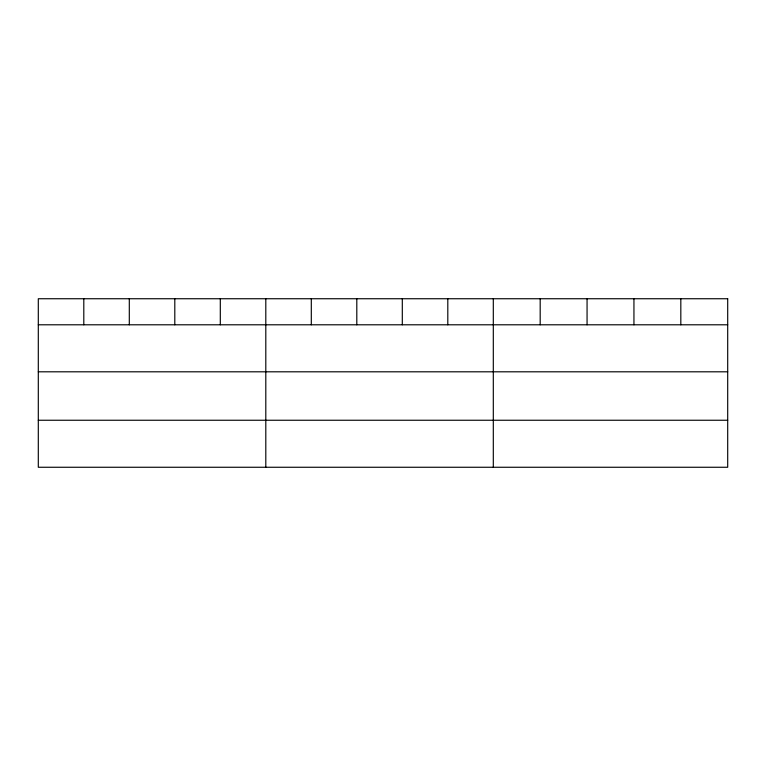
<?xml version="1.0" encoding="UTF-8"?>
<svg xmlns="http://www.w3.org/2000/svg" width="766" height="766" viewBox="0 0 766 766"><rect width="100%" height="100%" fill="white"/><g stroke="black" fill="none" stroke-linecap="round" stroke-linejoin="round"><path stroke-width="1.15" d="M38.3 324.794L727.7 324.794M38.3 371.807L727.7 371.807M38.3 420.247L727.7 420.247M680.821 298.74L680.821 324.794M633.942 298.74L633.942 324.794M587.062 298.74L587.062 324.794M540.183 298.74L540.183 324.794M493.304 298.74L493.304 467.26M447.804 298.74L447.804 324.794M402.303 298.74L402.303 324.794M356.803 298.74L356.803 324.794M311.302 298.74L311.302 324.794M265.802 298.74L265.802 467.26M220.302 298.74L220.302 324.794M174.801 298.74L174.801 324.794M129.301 298.74L129.301 324.794M83.8 298.74L83.8 324.794M727.7 298.74L38.3 298.74L38.3 467.26L727.7 467.26L727.7 298.74"/></g></svg>
